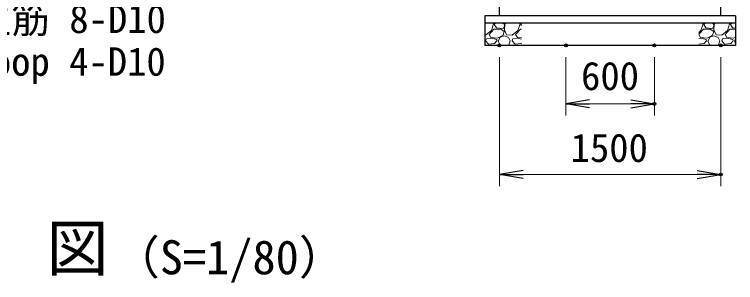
# Model space of a CAD drawing. Units: millimetres, scale not verified. Extents: x -16800 to 16800, y -11880 to 11880.
# Drawn here: x -6107 to -1220, y -5651 to -3832 of the extents above; entities that cross this region are included whole.
import ezdxf
from ezdxf.enums import TextEntityAlignment as Align

# ---------------------------------------------------------------- set-up
doc = ezdxf.new("R2010")
doc.units = ezdxf.units.MM
doc.header["$LTSCALE"] = 40
doc.header["$PDMODE"] = 32
doc.header["$PDSIZE"] = 20
for name, color, linetype, lineweight in [('0-0_D-TTL-TXT', 7, 'Continuous', 13), ('0-4_D-STR-DIM', 7, 'Continuous', 13), ('0-5_D-STR-TXT', 7, 'Continuous', 13), ('0-A_D-DCR-HCH', 7, 'Continuous', 13), ('0-B_D-STR4', 7, 'Continuous', 25)]:
    doc.layers.add(name, color=color, linetype=linetype, lineweight=lineweight)
doc.layers.add('0-8_0', color=7, linetype='Continuous')
doc.layers.add('0-9_Defpoints', color=8, linetype='Continuous')
doc.styles.add('ＭＳ ゴシック', font='')
doc.styles.get('ＭＳ ゴシック').set_extended_font_data('MS Gothic')

# ---------------------------------------------------------------- blocks, each defined once
blk = doc.blocks.new('_Open')
at = {"layer": '0-8_0'}
blk.add_line((-40, 6.67), (0, 0), dxfattribs=at)
blk.add_lwpolyline([(-40, -6.67), (0, 0), (-40, 0)], dxfattribs=at)

msp = doc.modelspace()

# ---------------------------------------------------------------- linework, layer by layer
at = {"layer": '0-4_D-STR-DIM'}
for p, q in [((-2820.08, -4122.48), (-2820.08, -4997.82)), ((-2370.08, -4122.48), (-2370.08, -4518.99)), ((-1770.08, -4122.48), (-1770.08, -4518.99)), ((-1320.08, -4122.48), (-1320.08, -4997.82)), ((-2210.08, -4438.99), (-1930.08, -4438.99)), ((-2660.08, -4917.82), (-1480.08, -4917.82))]:
    msp.add_line(p, q, dxfattribs=at)
at = {"layer": '0-9_Defpoints'}
for p in [(-2820.08, -4042.48), (-2370.08, -4042.48), (-1770.08, -4042.48), (-1320.08, -4042.48), (-1770.08, -4438.99), (-1320.08, -4917.82)]:
    msp.add_point(p, dxfattribs=at)
at = {"layer": '0-A_D-DCR-HCH'}
for p, q in [((-2874.7, -3942.46), (-2860.3, -3897.46)), ((-2860.3, -3897.46), (-2863.34, -3892.48)), ((-2846.31, -3892.48), (-2854.9, -3901.06)), ((-2854.9, -3901.06), (-2840.5, -3922.66)), ((-2786.5, -3901.06), (-2796.31, -3892.48)), ((-2784.7, -3899.26), (-2786.5, -3937.06)), ((-2786.5, -3911.86), (-2786.5, -3901.06)), ((-2777.26, -3892.48), (-2784.7, -3899.26)), ((-2694.7, -3942.46), (-2680.3, -3897.46)), ((-2680.3, -3897.46), (-2683.34, -3892.48)), ((-2670.08, -3896.25), (-2674.9, -3901.06)), ((-2674.9, -3901.06), (-2670.08, -3908.29)), ((-1454.7, -3942.46), (-1440.3, -3897.46)), ((-1440.3, -3897.46), (-1443.34, -3892.48)), ((-1426.31, -3892.48), (-1434.9, -3901.06)), ((-1434.9, -3901.06), (-1420.5, -3922.66)), ((-1366.5, -3901.06), (-1376.31, -3892.48)), ((-1364.7, -3899.26), (-1366.5, -3937.06)), ((-1366.5, -3911.86), (-1366.5, -3901.06)), ((-1357.26, -3892.48), (-1364.7, -3899.26)), ((-1274.7, -3942.46), (-1260.3, -3897.46)), ((-1260.3, -3897.46), (-1263.34, -3892.48)), ((-1246.31, -3892.48), (-1254.9, -3901.06)), ((-1254.9, -3901.06), (-1240.5, -3922.66)), ((-2890.9, -3967.66), (-2858.5, -3931.66)), ((-2858.5, -3931.66), (-2811.7, -3931.66)), ((-2840.5, -3922.66), (-2795.5, -3928.06)), ((-2811.7, -3931.66), (-2788.3, -3947.86)), ((-2795.5, -3928.06), (-2786.5, -3911.86)), ((-2788.3, -3947.86), (-2795.5, -3973.06)), ((-2786.5, -3937.06), (-2772.1, -3971.26)), ((-2734.3, -3973.06), (-2694.7, -3942.46)), ((-2710.9, -3967.66), (-2678.5, -3931.66)), ((-2678.5, -3931.66), (-2670.08, -3931.66)), ((-1470.08, -3966.76), (-1438.5, -3931.66)), ((-1470.08, -3954.35), (-1454.7, -3942.46)), ((-1438.5, -3931.66), (-1391.7, -3931.66)), ((-1420.5, -3922.66), (-1375.5, -3928.06)), ((-1391.7, -3931.66), (-1368.3, -3947.86)), ((-1375.5, -3928.06), (-1366.5, -3911.86)), ((-1368.3, -3947.86), (-1375.5, -3973.06)), ((-1366.5, -3937.06), (-1352.1, -3971.26)), ((-1314.3, -3973.06), (-1274.7, -3942.46)), ((-1290.9, -3967.66), (-1258.5, -3931.66)), ((-1258.5, -3931.66), (-1220.08, -3931.66)), ((-1240.5, -3922.66), (-1220.08, -3925.11)), ((-2914.3, -4012.66), (-2908.9, -3998.26)), ((-2874.7, -3994.66), (-2908.9, -3998.26)), ((-2878.3, -3989.26), (-2890.9, -3967.66)), ((-2833.3, -3992.86), (-2878.3, -3989.26)), ((-2838.7, -4003.66), (-2874.7, -3994.66)), ((-2836.9, -4012.66), (-2838.7, -4003.66)), ((-2795.5, -3973.06), (-2833.3, -3992.86)), ((-2826.1, -4012.66), (-2815.3, -3987.46)), ((-2815.3, -3987.46), (-2786.5, -3978.46)), ((-2786.5, -3978.46), (-2757.7, -3989.26)), ((-2772.1, -3971.26), (-2734.3, -3973.06)), ((-2757.7, -3989.26), (-2746.9, -4012.66)), ((-2734.3, -4012.66), (-2728.9, -3998.26)), ((-2694.7, -3994.66), (-2728.9, -3998.26)), ((-2698.3, -3989.26), (-2710.9, -3967.66)), ((-2670.08, -3991.52), (-2698.3, -3989.26)), ((-2670.08, -4000.82), (-2694.7, -3994.66)), ((-1458.3, -3989.26), (-1470.08, -3969.06)), ((-1454.7, -3994.66), (-1470.08, -3996.28)), ((-1413.3, -3992.86), (-1458.3, -3989.26)), ((-1418.7, -4003.66), (-1454.7, -3994.66)), ((-1416.9, -4012.66), (-1418.7, -4003.66)), ((-1375.5, -3973.06), (-1413.3, -3992.86)), ((-1406.1, -4012.66), (-1395.3, -3987.46)), ((-1395.3, -3987.46), (-1366.5, -3978.46)), ((-1366.5, -3978.46), (-1337.7, -3989.26)), ((-1352.1, -3971.26), (-1314.3, -3973.06)), ((-1337.7, -3989.26), (-1326.9, -4012.66)), ((-1314.3, -4012.66), (-1308.9, -3998.26)), ((-1274.7, -3994.66), (-1308.9, -3998.26)), ((-1278.3, -3989.26), (-1290.9, -3967.66)), ((-1233.3, -3992.86), (-1278.3, -3989.26)), ((-1238.7, -4003.66), (-1274.7, -3994.66)), ((-1236.9, -4012.66), (-1238.7, -4003.66)), ((-1220.08, -3985.94), (-1233.3, -3992.86)), ((-1226.1, -4012.66), (-1220.08, -3998.63)), ((-2911.14, -4042.48), (-2920.08, -4041.73)), ((-2894.5, -4034.26), (-2914.3, -4012.66)), ((-2853.1, -4030.66), (-2894.5, -4034.26)), ((-2836.9, -4012.66), (-2853.1, -4030.66)), ((-2849.5, -4041.46), (-2851.86, -4042.48)), ((-2846.46, -4042.48), (-2849.5, -4041.46)), ((-2827.9, -4012.66), (-2817.1, -4037.86)), ((-2817.1, -4037.86), (-2801.41, -4042.48)), ((-2771.58, -4042.48), (-2755.9, -4037.86)), ((-2755.9, -4037.86), (-2746.9, -4012.66)), ((-2743.3, -4041.46), (-2744.41, -4042.48)), ((-2731.14, -4042.48), (-2743.3, -4041.46)), ((-2714.5, -4034.26), (-2734.3, -4012.66)), ((-2673.1, -4030.66), (-2714.5, -4034.26)), ((-2670.08, -4027.32), (-2673.1, -4030.66)), ((-2670.08, -4041.72), (-2671.86, -4042.48)), ((-1433.1, -4030.66), (-1470.08, -4033.88)), ((-1416.9, -4012.66), (-1433.1, -4030.66)), ((-1429.5, -4041.46), (-1431.86, -4042.48)), ((-1426.46, -4042.48), (-1429.5, -4041.46)), ((-1407.9, -4012.66), (-1397.1, -4037.86)), ((-1397.1, -4037.86), (-1381.41, -4042.48)), ((-1351.58, -4042.48), (-1335.9, -4037.86)), ((-1335.9, -4037.86), (-1326.9, -4012.66)), ((-1323.3, -4041.46), (-1324.41, -4042.48)), ((-1311.14, -4042.48), (-1323.3, -4041.46)), ((-1294.5, -4034.26), (-1314.3, -4012.66)), ((-1253.1, -4030.66), (-1294.5, -4034.26)), ((-1236.9, -4012.66), (-1253.1, -4030.66)), ((-1249.5, -4041.46), (-1251.86, -4042.48)), ((-1246.46, -4042.48), (-1249.5, -4041.46)), ((-1227.9, -4012.66), (-1220.08, -4030.9))]:
    msp.add_line(p, q, dxfattribs=at)
msp.add_lwpolyline([(-2920.08, -3972.79), (-2914.3, -3973.06), (-2874.7, -3942.46)], dxfattribs=at)
at = {"layer": '0-B_D-STR4'}
for p, q in [((-2820.08, -3842.48), (-2820.08, -3242.48)), ((-1320.08, -3842.48), (-1320.08, -3242.48)), ((-1220.08, -3842.48), (-2920.08, -3842.48)), ((-2920.08, -3842.48), (-2920.08, -4042.48)), ((-1220.08, -3842.48), (-1220.08, -4042.48)), ((-1220.08, -3892.48), (-2920.08, -3892.48)), ((-1220.08, -4042.48), (-2920.08, -4042.48))]:
    msp.add_line(p, q, dxfattribs=at)

# ---------------------------------------------------------------- block references
at = {"layer": '0-4_D-STR-DIM', "xscale": 4, "yscale": 4, "rotation": 180}
for p in [(-2370.08, -4438.99), (-2820.08, -4917.82)]:
    msp.add_blockref('_Open', p, dxfattribs=at)
at = {"layer": '0-4_D-STR-DIM', "xscale": 4, "yscale": 4}
for p in [(-1770.08, -4438.99), (-1320.08, -4917.82)]:
    msp.add_blockref('_Open', p, dxfattribs=at)

# ---------------------------------------------------------------- texts
at = {"layer": '0-0_D-TTL-TXT', "style": 'ＭＳ ゴシック'}
for s, height, p in [('正\u3000面\u3000図', 307.9, (-7569.3, -5664.11)), ('（S=1/80）', 230.8, (-5436.61, -5663.92))]:
    msp.add_text(s, height=height, dxfattribs=at).set_placement(p, align=Align.BOTTOM_LEFT)
at = {"layer": '0-4_D-STR-DIM', "style": 'ＭＳ ゴシック'}
for s, p in [('600', (-2267.08, -4403.44)), ('1500', (-2337.68, -4890.83))]:
    msp.add_text(s, height=192.4, dxfattribs=at).set_placement(p, align=Align.BOTTOM_LEFT)
at = {"layer": '0-5_D-STR-TXT', "style": 'ＭＳ ゴシック'}
for s, p in [('主筋 8-D10', (-6390.43, -4016.62)), ('Hoop 4-D10', (-6390.43, -4305.96))]:
    msp.add_text(s, height=192.4, dxfattribs=at).set_placement(p, align=Align.BOTTOM_LEFT)

doc.saveas('drawing.dxf')
